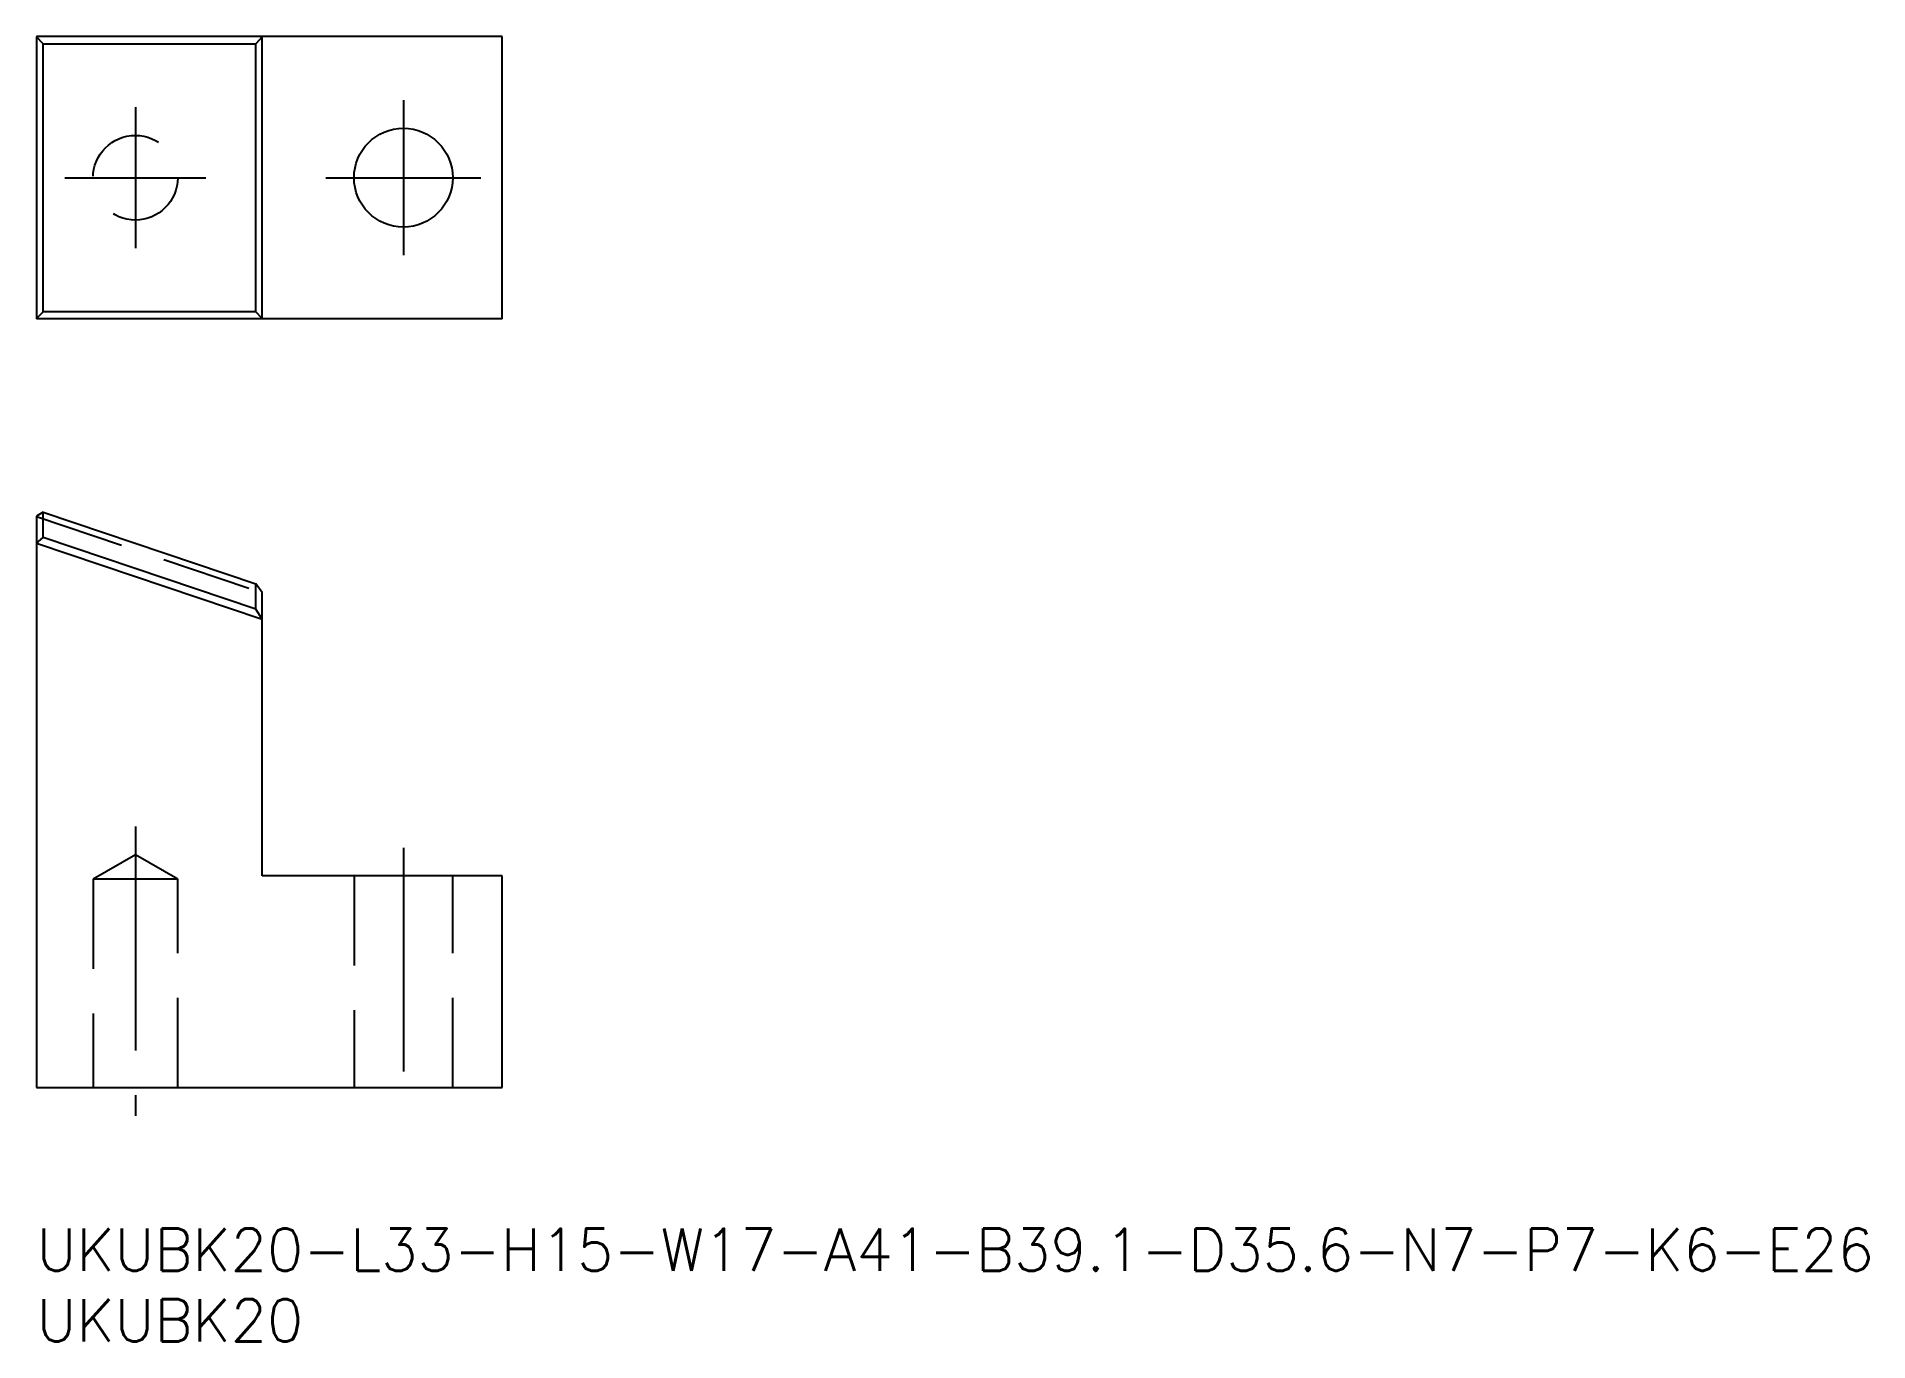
# Model space of a CAD drawing. Extents: x 0 to 130, y -8 to 85.
import ezdxf

# ---------------------------------------------------------------- set-up
doc = ezdxf.new("R2010")
doc.units = 0
doc.header["$LTSCALE"] = 0.5
doc.linetypes.add('CENTER', pattern=[50.8, 31.75, -6.35, 6.35, -6.35])
doc.linetypes.add('DASHED', pattern=[19.05, 12.7, -6.35])
for name, color, linetype in [('MSM_CENTER', 1, 'CENTER'), ('MSM_CONTINUOUS', 7, 'CONTINUOUS'), ('MSM_DASHED', 4, 'DASHED'), ('MSM_PART_NUMBER', 7, 'CONTINUOUS')]:
    doc.layers.add(name, color=color, linetype=linetype)
doc.styles.get("Standard").update_dxf_attribs({"font": 'txt.shx', "height": 3, "bigfont": 'bigfont.shx'})

msp = doc.modelspace()

# ---------------------------------------------------------------- linework, layer by layer
at = {"layer": 'MSM_CENTER'}
for p, q in [((7, 79.5), (7, 69.5)), ((26, 80), (26, 69)), ((2, 74.5), (12, 74.5)), ((20.5, 74.5), (31.5, 74.5)), ((7, 28.5), (7, 8)), ((26, 27), (26, 8))]:
    msp.add_line(p, q, dxfattribs=at)
at = {"layer": 'MSM_CONTINUOUS'}
for p, q in [((33, 84.5), (0, 84.5)), ((0, 84.5), (0, 64.5)), ((0.47, 84), (0, 84.48)), ((16, 84.48), (15.53, 84)), ((16, 64.5), (16, 84.5)), ((33, 64.5), (33, 84.5)), ((0.47, 84), (15.53, 84)), ((0.47, 65), (0.47, 84)), ((15.53, 65), (15.53, 84)), ((0, 64.52), (0.47, 65)), ((15.53, 65), (0.47, 65)), ((16, 64.52), (15.53, 65)), ((33, 64.5), (0, 64.5)), ((0.47, 50.79), (0, 50.5)), ((0.47, 50.79), (15.53, 45.71)), ((0.47, 48.99), (0.47, 50.79)), ((0, 50.5), (0, 10)), ((0, 48.6), (0.47, 48.99)), ((16, 43.17), (0, 48.57)), ((15.53, 43.91), (0.47, 48.99)), ((16, 45.1), (15.53, 45.71)), ((15.53, 43.91), (15.53, 45.71)), ((16, 25), (16, 45.1)), ((16, 43.2), (15.53, 43.91)), ((33, 25), (16, 25)), ((33, 10), (33, 25)), ((0, 10), (33, 10))]:
    msp.add_line(p, q, dxfattribs=at)
msp.add_circle((26, 74.5), 3.5, dxfattribs=at)
at = {"layer": 'MSM_DASHED'}
for p, q in [((0, 50.47), (16, 45.07)), ((7, 26.5), (4, 24.77)), ((10, 24.77), (7, 26.5)), ((4, 24.77), (4, 10)), ((10, 24.77), (4, 24.77)), ((10, 10), (10, 24.77)), ((22.5, 25), (22.5, 10)), ((29.5, 10), (29.5, 25))]:
    msp.add_line(p, q, dxfattribs=at)
msp.add_circle((7, 74.5), 3, dxfattribs=at)

# ---------------------------------------------------------------- texts
at = {"layer": 'MSM_PART_NUMBER'}
for s, p in [('UKUBK20-L33-H15-W17-A41-B39.1-D35.6-N7-P7-K6-E26', (0, -3)), ('UKUBK20', (0, -8))]:
    msp.add_text(s, height=3, dxfattribs=at).set_placement(p)

doc.saveas('drawing.dxf')
